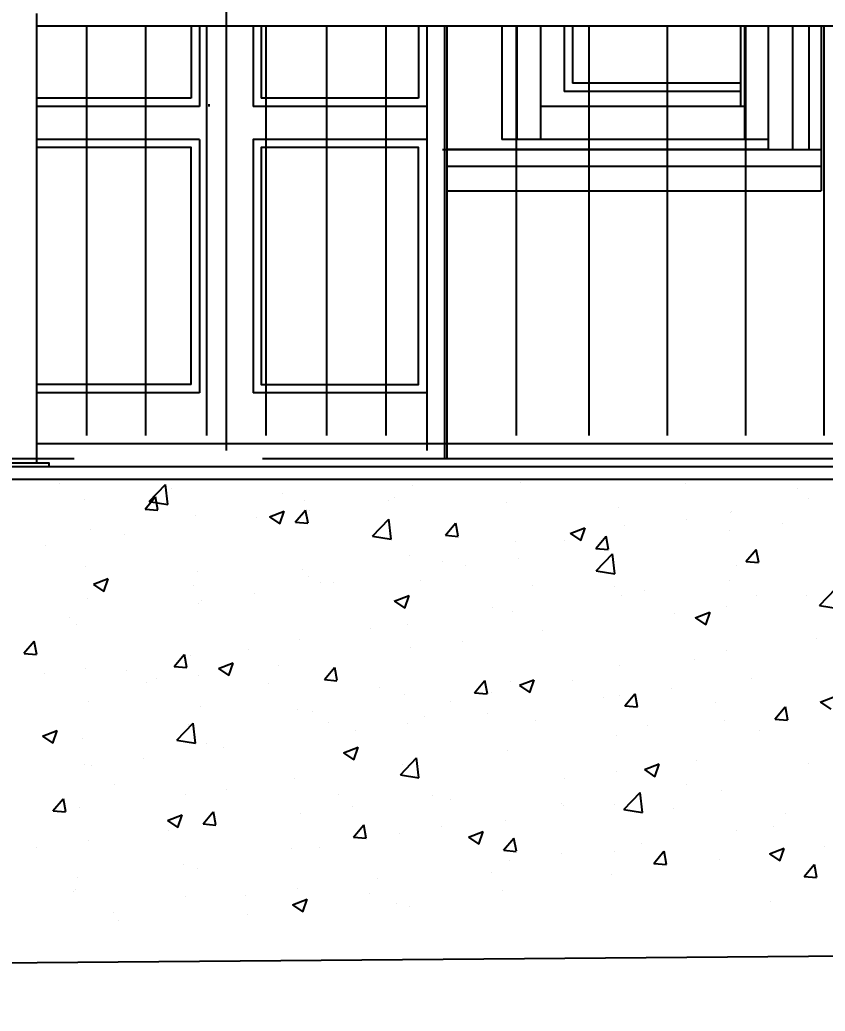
# Model space of a CAD drawing. Extents: x -133165 to 20117, y 15722 to 63536.
# Drawn here: x -42394 to -40440, y 46994 to 49400 of the extents above; entities that cross this region are included whole.
import ezdxf

# ---------------------------------------------------------------- set-up
doc = ezdxf.new("R2010")
doc.units = 0
doc.header["$PDMODE"] = 3
doc.layers.get('0').update_dxf_attribs({"linetype": 'CONTINUOUS'})
doc.layers.get('DEFPOINTS').update_dxf_attribs({"color": 41, "linetype": 'CONTINUOUS'})
for name, color, linetype in [('DIM', 250, 'CONTINUOUS'), ('DOORS', 32, 'CONTINUOUS'), ('FRIZ', 173, 'CONTINUOUS'), ('WALL', 5, 'CONTINUOUS')]:
    doc.layers.add(name, color=color, linetype=linetype)
doc.styles.add('GOST_2_304', font='CS_Gost2304.shx')
doc.dimstyles.new('SPDS', dxfattribs={"dimscale": 50, "dimtxt": 2.5, "dimasz": 2.5, "dimexe": 1.25, "dimexo": 0.625, "dimtad": 1, "dimdec": 0, "dimrnd": 0.001, "dimdsep": 46, "dimtxsty": 'GOST_2_304', "dimblk": 'ARCHTICK', "dimcen": 2.5, "dimdle": 2, "dimadec": 4, "dimazin": 0, "dimtfac": 0.75, "dimtdec": 0, "dimtmove": 0, "dimatfit": 3, "dimfxl": 1, "dimtolj": 1, "dimarcsym": 0})

# ---------------------------------------------------------------- blocks, each defined once
blk = doc.blocks.new('_ARCHTICK')
at = {"color": 0, "linetype": 'BYBLOCK', "const_width": 0.15}
blk.add_lwpolyline([(-0.5, -0.5), (0.5, 0.5)], dxfattribs=at)
blk = doc.blocks.new('*D34')
at = {"layer": 'DEFPOINTS', "color": 0, "ltscale": 10}
for p in [(-43491.9, 47084.6), (-27481.9, 47084.6), (-27481.9, 44783.3)]:
    blk.add_point(p, dxfattribs=at)
at = {"layer": 'DIM', "color": 0, "ltscale": 10}
for p, q in [((-43491.9, 47022.1), (-43491.9, 44658.3)), ((-27481.9, 47022.1), (-27481.9, 44658.3)), ((-43691.9, 44783.3), (-27281.9, 44783.3))]:
    blk.add_line(p, q, dxfattribs=at)
at = {"layer": 'DIM', "color": 0, "ltscale": 10, "xscale": 250, "yscale": 250, "zscale": 250, "rotation": 180}
blk.add_blockref('_ARCHTICK', (-43491.9, 44783.3), dxfattribs=at)
at = {"layer": 'DIM', "color": 0, "ltscale": 10, "xscale": 250, "yscale": 250, "zscale": 250}
blk.add_blockref('_ARCHTICK', (-27481.9, 44783.3), dxfattribs=at)
at = {"layer": 'DIM', "color": 0, "ltscale": 10, "insert": (-35486.9, 44970.8), "char_height": 250, "attachment_point": 5, "style": 'GOST_2_304'}
blk.add_mtext('\\A1;16010', dxfattribs=at)
blk = doc.blocks.new('*X100')
at = {"linetype": 'CONTINUOUS', "ltscale": 10}
for p, q in [((-42298, 48273.8), (-42298, 48273.8)), ((-42080.3, 48230.6), (-42040.8, 48271.8)), ((-42035.2, 48223.5), (-42040.8, 48271.7)), ((-42026.8, 48262.4), (-42026.8, 48262.4)), ((-41442.1, 48269.9), (-41442.1, 48269.9)), ((-41178.8, 48276.3), (-41178.8, 48276.3)), ((-40778, 48273.3), (-40778, 48273.3)), ((-40506.8, 48261.8), (-40506.8, 48261.8)), ((-42236.6, 48235.9), (-42236.6, 48235.9)), ((-42090, 48212.6), (-42065.5, 48241.8)), ((-42059, 48210.2), (-42064.9, 48242)), ((-41755.6, 48250.9), (-41755.6, 48250.9)), ((-41702.9, 48234.1), (-41702.9, 48234.1)), ((-41499.6, 48234.1), (-41499.6, 48234.1)), ((-41484.4, 48239.4), (-41484.4, 48239.4)), ((-40480, 48237.9), (-40480, 48237.9)), ((-42089.8, 48212.6), (-42059.4, 48209.9)), ((-42080.3, 48230.6), (-42035.1, 48223.6)), ((-41788.6, 48193.8), (-41753, 48207.5)), ((-41725.6, 48180.7), (-41701.1, 48209.9)), ((-41694.6, 48178.3), (-41700.5, 48210.1)), ((-41692, 48208.8), (-41692, 48208.8)), ((-41213.3, 48228), (-41213.3, 48228)), ((-40942.1, 48216.5), (-40942.1, 48216.5)), ((-41966.7, 48196.1), (-41966.7, 48196.1)), ((-41819.2, 48192), (-41819.2, 48192)), ((-41788.4, 48193.7), (-41763.1, 48176.7)), ((-41763.1, 48176.6), (-41752.8, 48207.3)), ((-41538.2, 48146.5), (-41498.6, 48187.8)), ((-41493, 48139.4), (-41498.6, 48187.7)), ((-40776.3, 48187), (-40776.3, 48187)), ((-40670.9, 48205.1), (-40670.9, 48205.1)), ((-40667, 48207.2), (-40667, 48207.2)), ((-42223.3, 48163.5), (-42223.3, 48163.5)), ((-41725.4, 48180.7), (-41695, 48178)), ((-41361.3, 48148.9), (-41336.8, 48178.1)), ((-41330.3, 48146.4), (-41336.2, 48178.3)), ((-41058.5, 48153.1), (-41023, 48166.8)), ((-41033, 48135.9), (-41022.7, 48166.6)), ((-40927.8, 48171.4), (-40927.8, 48171.4)), ((-40672.1, 48160.3), (-40672.1, 48160.3)), ((-40544.9, 48177), (-40544.9, 48177)), ((-42140, 48149.8), (-42140, 48149.8)), ((-41538.1, 48146.5), (-41492.9, 48139.5)), ((-41361, 48148.8), (-41330.7, 48146.2)), ((-41072.5, 48136.2), (-41072.5, 48136.2)), ((-41058.3, 48153), (-41033.1, 48136)), ((-40996.9, 48117), (-40972.4, 48146.2)), ((-40965.9, 48114.5), (-40971.8, 48146.4)), ((-42332.4, 48124.4), (-42332.4, 48124.4)), ((-41191.6, 48133.3), (-41191.6, 48133.3)), ((-40996.7, 48116.9), (-40966.3, 48114.3)), ((-40992.9, 48118), (-40992.9, 48118)), ((-40632.5, 48085.1), (-40608, 48114.3)), ((-40601.5, 48082.7), (-40607.4, 48114.5)), ((-41448.2, 48100.8), (-41448.2, 48100.8)), ((-41185.3, 48092.7), (-41185.3, 48092.7)), ((-40996, 48062.4), (-40956.5, 48103.7)), ((-40950.8, 48055.3), (-40956.5, 48103.6)), ((-42235, 48072.4), (-42235, 48072.4)), ((-41709.1, 48065), (-41709.1, 48065)), ((-41368.8, 48085.3), (-41368.8, 48085.3)), ((-41312.4, 48076), (-41312.4, 48076)), ((-40654.5, 48075.5), (-40654.5, 48075.5)), ((-40632.3, 48085.1), (-40601.9, 48082.4)), ((-42215.4, 48030), (-42179.8, 48043.6)), ((-42189.9, 48012.8), (-42179.6, 48043.5)), ((-41963.8, 48060.9), (-41963.8, 48060.9)), ((-41692.6, 48049.5), (-41692.6, 48049.5)), ((-40996, 48062.4), (-40950.8, 48055.4)), ((-42215.2, 48029.8), (-42190, 48012.8)), ((-41972.9, 48026.9), (-41972.9, 48026.9)), ((-41665, 48034.5), (-41665, 48034.5)), ((-41633.3, 48033.7), (-41633.3, 48033.7)), ((-41421.4, 48038), (-41421.4, 48038)), ((-41150.3, 48026.5), (-41150.3, 48026.5)), ((-40950.8, 48024.6), (-40950.8, 48024.6)), ((-40879.1, 48015.1), (-40879.1, 48015.1)), ((-40673.1, 48038.1), (-40673.1, 48038.1)), ((-40453.9, 47978.4), (-40414.3, 48019.6)), ((-42229.5, 47994.4), (-42229.5, 47994.4)), ((-41952.8, 47991.6), (-41952.8, 47991.6)), ((-41825.7, 48008.4), (-41825.7, 48008.4)), ((-41485.4, 47989.3), (-41449.8, 48003)), ((-41459.9, 47972.1), (-41449.6, 48002.8)), ((-40934, 48002.3), (-40934, 48002.3)), ((-40607.9, 48003.6), (-40607.9, 48003.6)), ((-40486.1, 48002), (-40486.1, 48002)), ((-41961.3, 47983.6), (-41961.3, 47983.6)), ((-41485.2, 47989.2), (-41459.9, 47972.1)), ((-41247, 47973.8), (-41247, 47973.8)), ((-40678.5, 47976.6), (-40678.5, 47976.6)), ((-40453.8, 47978.3), (-40408.6, 47971.3)), ((-42273.7, 47949.4), (-42273.7, 47949.4)), ((-41197.8, 47964.2), (-41197.8, 47964.2)), ((-40805.7, 47959.9), (-40805.7, 47959.9)), ((-40755.3, 47948.6), (-40719.7, 47962.3)), ((-40755.1, 47948.5), (-40729.8, 47931.4)), ((-40729.8, 47931.4), (-40719.5, 47962.1)), ((-42257.5, 47932.8), (-42257.5, 47932.8)), ((-41543.3, 47922.9), (-41543.3, 47922.9)), ((-41454.4, 47931.7), (-41454.4, 47931.7)), ((-41715.2, 47895.9), (-41715.2, 47895.9)), ((-41126.5, 47917.7), (-41126.5, 47917.7)), ((-40460.5, 47897.7), (-40460.5, 47897.7)), ((-42383.9, 47862.4), (-42359.4, 47891.6)), ((-42352.9, 47859.9), (-42358.8, 47891.8)), ((-41839.6, 47872.1), (-41839.6, 47872.1)), ((-41446.1, 47875.6), (-41446.1, 47875.6)), ((-41318.9, 47892.3), (-41318.9, 47892.3)), ((-42383.7, 47862.3), (-42353.3, 47859.7)), ((-42019.5, 47830.5), (-41995, 47859.7)), ((-41988.5, 47828.1), (-41994.4, 47859.9)), ((-41979.1, 47857.8), (-41979.1, 47857.8)), ((-40756.8, 47846.9), (-40756.8, 47846.9)), ((-40679.3, 47869), (-40679.3, 47869)), ((-42235.7, 47825.3), (-42235.7, 47825.3)), ((-42019.3, 47830.5), (-41988.9, 47827.8)), ((-41912.2, 47825.5), (-41876.6, 47839.1)), ((-41912, 47825.3), (-41886.7, 47808.3)), ((-41886.7, 47808.2), (-41876.4, 47838.9)), ((-41766.9, 47833.4), (-41766.9, 47833.4)), ((-41655.1, 47798.6), (-41630.7, 47827.8)), ((-41624.2, 47796.2), (-41630, 47828)), ((-40940.1, 47833.2), (-40940.1, 47833.2)), ((-42333.9, 47812.8), (-42333.9, 47812.8)), ((-42135.8, 47821.2), (-42135.8, 47821.2)), ((-42062.7, 47801.3), (-42062.7, 47801.3)), ((-41959.3, 47808), (-41959.3, 47808)), ((-41654.9, 47798.6), (-41624.6, 47795.9)), ((-40619.8, 47801.6), (-40619.8, 47801.6)), ((-42086.5, 47791.3), (-42086.5, 47791.3)), ((-41791.5, 47789.9), (-41791.5, 47789.9)), ((-41520.4, 47778.4), (-41520.4, 47778.4)), ((-41290.8, 47766.8), (-41266.3, 47795.9)), ((-41259.8, 47764.3), (-41265.7, 47796.1)), ((-41204, 47795.1), (-41204, 47795.1)), ((-41182.1, 47784.8), (-41146.6, 47798.4)), ((-41181.9, 47784.6), (-41156.7, 47767.6)), ((-41156.6, 47767.6), (-41146.3, 47798.3)), ((-41053, 47796), (-41053, 47796)), ((-40812.2, 47776.3), (-40812.2, 47776.3)), ((-41460.6, 47762.6), (-41460.6, 47762.6)), ((-41290.6, 47766.7), (-41260.2, 47764)), ((-41249.2, 47766.9), (-41249.2, 47766.9)), ((-40978, 47755.5), (-40978, 47755.5)), ((-40939.3, 47759.5), (-40939.3, 47759.5)), ((-40926.4, 47734.9), (-40901.9, 47764.1)), ((-40895.4, 47732.4), (-40901.3, 47764.3)), ((-40452.1, 47744.1), (-40416.5, 47757.7)), ((-42226.8, 47744.5), (-42226.8, 47744.5)), ((-41955.6, 47733.1), (-41955.6, 47733.1)), ((-41721.4, 47726.8), (-41721.4, 47726.8)), ((-41349.3, 47745.2), (-41349.3, 47745.2)), ((-40926.2, 47734.8), (-40895.8, 47732.2)), ((-40706.8, 47744), (-40706.8, 47744)), ((-40562, 47703), (-40537.5, 47732.2)), ((-40531.1, 47700.5), (-40536.9, 47732.4)), ((-40451.9, 47743.9), (-40426.6, 47726.9)), ((-41684.4, 47721.6), (-41684.4, 47721.6)), ((-41413.2, 47710.2), (-41413.2, 47710.2)), ((-41260.2, 47717.3), (-41260.2, 47717.3)), ((-40561.8, 47702.9), (-40531.5, 47700.3)), ((-42013, 47651.7), (-41973.4, 47692.9)), ((-41985.3, 47688.7), (-41985.3, 47688.7)), ((-41967.8, 47644.6), (-41973.4, 47692.8)), ((-41645.6, 47694.3), (-41645.6, 47694.3)), ((-41452.6, 47692), (-41452.6, 47692)), ((-41142.1, 47698.7), (-41142.1, 47698.7)), ((-40870.9, 47687.3), (-40870.9, 47687.3)), ((-40685.5, 47699.8), (-40685.5, 47699.8)), ((-42339, 47661.6), (-42303.5, 47675.3)), ((-42338.8, 47661.5), (-42313.6, 47644.4)), ((-42313.5, 47644.4), (-42303.2, 47675.1)), ((-42241.9, 47656.2), (-42241.9, 47656.2)), ((-41579.7, 47675.2), (-41579.7, 47675.2)), ((-40946.3, 47664.1), (-40946.3, 47664.1)), ((-40599.7, 47675.8), (-40599.7, 47675.8)), ((-42012.9, 47651.6), (-41967.7, 47644.6)), ((-41941.8, 47643.4), (-41941.8, 47643.4)), ((-41900.6, 47633), (-41900.6, 47633)), ((-41609, 47620.9), (-41573.4, 47634.6)), ((-41583.5, 47603.7), (-41573.2, 47634.4)), ((-42092.9, 47607.7), (-42092.9, 47607.7)), ((-41608.8, 47620.8), (-41583.5, 47603.7)), ((-41470.8, 47567.6), (-41431.3, 47608.8)), ((-41425.6, 47560.5), (-41431.3, 47608.7)), ((-41210.2, 47626), (-41210.2, 47626)), ((-42238.1, 47592.6), (-42238.1, 47592.6)), ((-42220.1, 47590.9), (-42220.1, 47590.9)), ((-41466.8, 47593.5), (-41466.8, 47593.5)), ((-40878.9, 47580.2), (-40843.3, 47593.9)), ((-40853.4, 47563), (-40843.1, 47593.7)), ((-40753.4, 47601.3), (-40753.4, 47601.3)), ((-40481.5, 47594.6), (-40481.5, 47594.6)), ((-41470.8, 47567.6), (-41425.6, 47560.5)), ((-41073, 47559.2), (-41073, 47559.2)), ((-40945.8, 47575.9), (-40945.8, 47575.9)), ((-40878.7, 47580.1), (-40853.4, 47563.1)), ((-42163.8, 47543.1), (-42163.8, 47543.1)), ((-41727.6, 47557.7), (-41727.6, 47557.7)), ((-40777.8, 47543.8), (-40777.8, 47543.8)), ((-41991.4, 47519.6), (-41991.4, 47519.6)), ((-41892.6, 47531.6), (-41892.6, 47531.6)), ((-41621.4, 47520.2), (-41621.4, 47520.2)), ((-41393.8, 47516.9), (-41393.8, 47516.9)), ((-40928.7, 47483.5), (-40889.1, 47524.7)), ((-40883.5, 47476.4), (-40889.1, 47524.6)), ((-40691.7, 47530.7), (-40691.7, 47530.7)), ((-42313.4, 47480.3), (-42288.9, 47509.5)), ((-42282.4, 47477.8), (-42288.3, 47509.7)), ((-42248, 47487.1), (-42248, 47487.1)), ((-41586.2, 47491.6), (-41586.2, 47491.6)), ((-41350.2, 47508.7), (-41350.2, 47508.7)), ((-41079.1, 47497.3), (-41079.1, 47497.3)), ((-41074, 47492.9), (-41074, 47492.9)), ((-40952.5, 47495), (-40952.5, 47495)), ((-40807.9, 47485.8), (-40807.9, 47485.8)), ((-42313.2, 47480.2), (-42282.8, 47477.6)), ((-42035.8, 47457.1), (-42000.2, 47470.7)), ((-42010.3, 47439.9), (-42000, 47470.6)), ((-41949, 47448.4), (-41924.5, 47477.6)), ((-41918, 47446), (-41923.9, 47477.8)), ((-41713.4, 47474.9), (-41713.4, 47474.9)), ((-40928.6, 47483.5), (-40883.4, 47476.5)), ((-40536.7, 47474.4), (-40536.7, 47474.4)), ((-42035.6, 47456.9), (-42010.3, 47439.9)), ((-41948.8, 47448.3), (-41918.4, 47445.7)), ((-41584.7, 47416.5), (-41560.2, 47445.7)), ((-41553.7, 47414.1), (-41559.6, 47445.9)), ((-41370.3, 47442.1), (-41370.3, 47442.1)), ((-41216.3, 47456.9), (-41216.3, 47456.9)), ((-40566.2, 47443.1), (-40566.2, 47443.1)), ((-42034.2, 47432.6), (-42034.2, 47432.6)), ((-41584.4, 47416.5), (-41554.1, 47413.8)), ((-41472.9, 47424.4), (-41472.9, 47424.4)), ((-41305.7, 47416.4), (-41270.2, 47430)), ((-41305.5, 47416.3), (-41280.3, 47399.2)), ((-41280.2, 47399.2), (-41269.9, 47429.9)), ((-41220.3, 47384.6), (-41195.8, 47413.8)), ((-41189.3, 47382.2), (-41195.2, 47414)), ((-40656, 47432.2), (-40656, 47432.2)), ((-42353.8, 47390.6), (-42353.8, 47390.6)), ((-42226.6, 47407.3), (-42226.6, 47407.3)), ((-41666.5, 47391.2), (-41666.5, 47391.2)), ((-40887, 47400.9), (-40887, 47400.9)), ((-40441.3, 47394.1), (-40441.3, 47394.1)), ((-41733.8, 47388.6), (-41733.8, 47388.6)), ((-41220.1, 47384.6), (-41189.7, 47381.9)), ((-41079.4, 47375.6), (-41079.4, 47375.6)), ((-40952.3, 47381.4), (-40952.3, 47381.4)), ((-40855.9, 47352.8), (-40831.4, 47382)), ((-40824.9, 47350.3), (-40830.8, 47382.2)), ((-40575.7, 47375.7), (-40540.1, 47389.4)), ((-40575.5, 47375.6), (-40550.2, 47358.5)), ((-40550.2, 47358.5), (-40539.9, 47389.2)), ((-41997.6, 47350.5), (-41997.6, 47350.5)), ((-41206.6, 47358.8), (-41206.6, 47358.8)), ((-40855.7, 47352.7), (-40825.3, 47350.1)), ((-40697.8, 47361.6), (-40697.8, 47361.6)), ((-40491.6, 47320.9), (-40467.1, 47350.1)), ((-40460.6, 47318.4), (-40466.5, 47350.3)), ((-42254.2, 47318), (-42254.2, 47318)), ((-41962.8, 47340.3), (-41962.8, 47340.3)), ((-41248.5, 47330.5), (-41248.5, 47330.5)), ((-40958.7, 47325.9), (-40958.7, 47325.9)), ((-40491.3, 47320.8), (-40461, 47318.2)), ((-41527.4, 47316.6), (-41527.4, 47316.6)), ((-42262.7, 47283.5), (-42262.7, 47283.5)), ((-42259, 47289.5), (-42259, 47289.5)), ((-41991.5, 47272.1), (-41991.5, 47272.1)), ((-41847, 47274.5), (-41847, 47274.5)), ((-41719.8, 47291.3), (-41719.8, 47291.3)), ((-41544.8, 47279.7), (-41544.8, 47279.7)), ((-41222.5, 47287.8), (-41222.5, 47287.8)), ((-41732.6, 47252.5), (-41697, 47266.2)), ((-41732.4, 47252.4), (-41707.1, 47235.4)), ((-41720.4, 47260.6), (-41720.4, 47260.6)), ((-41707.1, 47235.3), (-41696.8, 47266)), ((-41479.1, 47255.2), (-41479.1, 47255.2)), ((-41449.2, 47249.1), (-41449.2, 47249.1)), ((-40572.7, 47259.5), (-40572.7, 47259.5)), ((-42167.8, 47232.3), (-42167.8, 47232.3)), ((-41841.1, 47228.8), (-41841.1, 47228.8)), ((-42155.6, 47215.3), (-42155.6, 47215.3))]:
    blk.add_line(p, q, dxfattribs=at)

msp = doc.modelspace()

# ---------------------------------------------------------------- linework, layer by layer
at = {"ltscale": 10}
for p, q in [((-42353.8, 49414.6), (-42353.8, 48324.6)), ((-39736.9, 49384.6), (-42353.8, 49384.6)), ((-42232.5, 49384.6), (-42232.5, 48391)), ((-42088.9, 49384.6), (-42088.9, 48391)), ((-41941.1, 49384.6), (-41941.1, 48391)), ((-41797.5, 49384.6), (-41797.5, 48391)), ((-41649.8, 49384.6), (-41649.8, 48391)), ((-41506.1, 49384.6), (-41506.1, 48391)), ((-41363.9, 49384.6), (-41363.9, 48334.6)), ((-41358.2, 49384.6), (-41358.2, 48334.6)), ((-41190.2, 49384.6), (-41190.2, 48391)), ((-41013.7, 49384.6), (-41013.7, 48391)), ((-40823.7, 49384.6), (-40823.7, 48391)), ((-40633.7, 49384.6), (-40633.7, 48391)), ((-40443.7, 49384.6), (-40443.7, 48391)), ((-41893.2, 49284.6), (-41893.2, 48399.6)), ((-41893.2, 49284.6), (-41893.2, 48354.6)), ((-41935.6, 49194.6), (-41935.6, 49189.6)), ((-41406.4, 49194.6), (-41406.4, 49189.6)), ((-39736.9, 48371), (-42353.8, 48371)), ((-42262.2, 48334.6), (-44044.6, 48334.6)), ((-39906.9, 48334.6), (-41805, 48334.6)), ((-30986.9, 48314.6), (-46914.3, 48314.6)), ((-39476.9, 48284.6), (-46914.3, 48284.6))]:
    msp.add_line(p, q, dxfattribs=at)
msp.add_lwpolyline([(-42483.8, 48324.6), (-42323.8, 48324.6), (-42323.8, 48314.6), (-42483.8, 48314.6)], close=True, dxfattribs=at)
at = {"layer": 'DOORS', "ltscale": 100}
for p, q in [((-41893.2, 50939.6), (-41893.2, 49244.6)), ((-41893.2, 50939.6), (-41893.2, 49244.6)), ((-41893.2, 50409.6), (-41893.2, 49244.6)), ((-41978.2, 49384.6), (-41978.2, 49244.6)), ((-41958.2, 49384.6), (-41958.2, 49244.6)), ((-41828.2, 49384.6), (-41828.2, 49189.6)), ((-41808.2, 49384.6), (-41808.2, 49244.6)), ((-41426.4, 49384.6), (-41426.4, 49209.6)), ((-41406.4, 49384.6), (-41406.4, 48354.6)), ((-41363.9, 49384.6), (-41363.9, 49244.6)), ((-41358.2, 49384.6), (-41358.2, 49244.6)), ((-41224.9, 49384.6), (-41224.9, 49109.6)), ((-41188.2, 49384.6), (-41188.2, 49109.6)), ((-41130.6, 49384.6), (-41130.6, 49109.6)), ((-41073.1, 49384.6), (-41073.1, 49225.6)), ((-41053.1, 49384.6), (-41053.1, 49245.6)), ((-40645.8, 49384.6), (-40645.8, 49189.6)), ((-40635.8, 49384.6), (-40635.8, 49109.6)), ((-41978.2, 49284.6), (-41978.2, 49209.6)), ((-41958.2, 49284.6), (-41958.2, 49189.6)), ((-41893.2, 49284.6), (-41893.2, 48354.6)), ((-41893.2, 49284.6), (-41893.2, 48354.6)), ((-41893.2, 49284.6), (-41893.2, 48354.6)), ((-41808.2, 49284.6), (-41808.2, 49209.6)), ((-40645.8, 49245.6), (-41053.1, 49245.6)), ((-40645.8, 49225.6), (-41073.1, 49225.6)), ((-41978.2, 49209.6), (-42353.8, 49209.6)), ((-41426.4, 49209.6), (-41808.2, 49209.6)), ((-41958.2, 49189.6), (-42353.8, 49189.6)), ((-41406.4, 49189.6), (-41828.2, 49189.6)), ((-40635.8, 49189.6), (-41130.6, 49189.6)), ((-41958.2, 49109.6), (-41958.2, 48494.6)), ((-41978.2, 48514.6), (-42353.8, 48514.6)), ((-41958.2, 48494.6), (-42353.8, 48494.6)), ((-41406.4, 48494.6), (-41828.2, 48494.6))]:
    msp.add_line(p, q, dxfattribs=at)
for points in [[(-41958.2, 49109.6), (-42353.8, 49109.6)], [(-41406.4, 49109.6), (-41828.2, 49109.6), (-41828.2, 48494.6)], [(-40578.7, 49109.6), (-41224.9, 49109.6)], [(-41978.2, 48514.6), (-41978.2, 49089.6), (-42353.8, 49089.6)], [(-41426.4, 49089.6), (-41808.2, 49089.6), (-41808.2, 48514.6), (-41426.4, 48514.6), (-41426.4, 49089.6), (-41808.2, 49089.6)]]:
    msp.add_lwpolyline(points, dxfattribs=at)
at = {"layer": 'FRIZ', "ltscale": 50}
for p, q in [((-40578.7, 49384.6), (-40578.7, 49084.6)), ((-40578.7, 49384.6), (-40578.7, 49084.6)), ((-40519.2, 49384.6), (-40519.2, 49084.6)), ((-40480, 49384.6), (-40480, 49084.6)), ((-40450, 49384.6), (-40450, 49084.6)), ((-41368.3, 49084.6), (-40450, 49084.6)), ((-41363.9, 49094.6), (-41363.9, 49024.6)), ((-41358.2, 49094.6), (-41358.2, 49024.6)), ((-40450, 49084.6), (-40450, 48984.6)), ((-41358.2, 49044.6), (-40450, 49044.6)), ((-41358.2, 48984.6), (-40450, 48984.6))]:
    msp.add_line(p, q, dxfattribs=at)
msp.add_lwpolyline([(-40578.7, 49084.6), (-41358.2, 49084.6)], dxfattribs=at)
at = {"layer": 'WALL', "color": 5, "ltscale": 100}
msp.add_line((-39506.9, 47134.6), (-46884.3, 47074.6), dxfattribs=at)

# ---------------------------------------------------------------- block references
at = {"ltscale": 10}
msp.add_blockref('*X100', (0, 0), dxfattribs=at)

# ---------------------------------------------------------------- dimensions: what is measured, and where the dimension line sits
at = {"layer": 'DIM', "ltscale": 10}
dim = msp.add_linear_dim(base=(-27481.9, 44783.3), p1=(-43491.9, 47084.6), p2=(-27481.9, 47084.6), dimstyle='SPDS', override={"dimscale": 100, "dimfxl": 1.5}, dxfattribs=at)
dim.commit()
dim.dimension.update_dxf_attribs({"geometry": '*D34', "text_midpoint": (-35486.9, 44970.8)})

doc.saveas('drawing.dxf')
